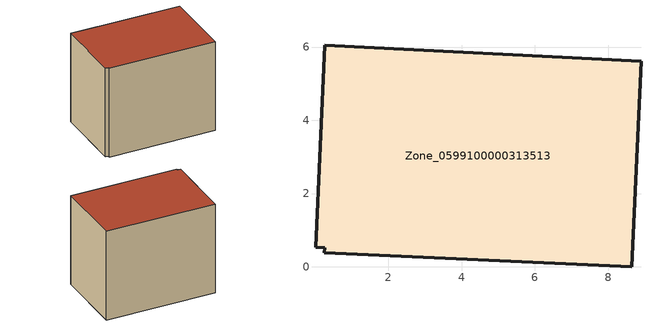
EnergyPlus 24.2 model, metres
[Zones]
Zone_0599100000313513
 floor ground (C_G): 0.25,0.39 0.26,0.52 0.01,0.53 0.26,6.05 8.9,5.61 8.65,0 z1.22
 wall outside (C_F): 8.65,0 8.9,5.61 0.26,6.05 0.01,0.53 0.26,0.52 0.25,0.39 8.65,0 z1.22:8.53
 roof outside (C_R): 0.26,0.52 0.25,0.39 8.65,0 8.9,5.61 0.26,6.05 0.01,0.53 z8.53
[BUILDING]
Pand.0599100000313513: North Axis=0; Terrain=City; Loads Convergence Tolerance Value=0.04; Temperature Convergence Tolerance Value=0.4; Solar Distribution=FullExterior; Maximum Number of Warmup Days=25; Minimum Number of Warmup Days=1
[Site:Location]
Rotterdam.The.Hague.AP_ZH_NLD Design_Conditions: Latitude=51.96; Longitude=4.45; Time Zone=1; Elevation=-4.5
[SITE:GROUNDTEMPERATURE:BUILDINGSURFACE]
18, 18, 18, 18, 18, 18, 18, 18, 18, 18, 18, 18
[MATERIAL] Thermal Absorptance=0.9; Solar Absorptance=0.7; Visible Absorptance=0.7
Name | Roughness | Thickness | Conductivity | Density | Specific Heat
G.TC.1992-2005 | MediumSmooth | 0.15 | 0.06 | 540 | 1210
F.TC.1992-2005 | Rough | 0.3 | 0.12 | 1920 | 840
R.TC.1992-2005 | MediumRough | 0.2 | 0.08 | 1500 | 1000
[CONSTRUCTION]
C_G: G.TC.1992-2005
C_F: F.TC.1992-2005
C_R: R.TC.1992-2005
[ZONE]
Zone_0599100000313513: Type=1; Multiplier=1; Ceiling Height=Autocalculate; Volume=Autocalculate; Floor Area=autocalculate; Part of Total Floor Area=Yes
[ZONEINFILTRATION:DESIGNFLOWRATE]
Infil_Zone_0599100000313513: Zone or ZoneList or Space or SpaceList=Zone_0599100000313513; Schedule=AlwaysOn; Design Flow Rate Calculation Method=Flow/Area; Flow Rate per Floor Area=0.0015; Constant Term Coefficient=1; Temperature Term Coefficient=0; Velocity Term Coefficient=0; Velocity Squared Term Coefficient=0
[HVACTEMPLATE:ZONE:IDEALLOADSAIRSYSTEM]
Zone_0599100000313513: Maximum Heating Supply Air Temperature=50; Minimum Cooling Supply Air Temperature=13; Maximum Heating Supply Air Humidity Ratio=0.0156; Minimum Cooling Supply Air Humidity Ratio=0.0077; Heating Limit=NoLimit; Cooling Limit=NoLimit; Dehumidification Control Type=ConstantSensibleHeatRatio; Cooling Sensible Heat Ratio=0.7; Dehumidification Setpoint=60; Humidification Control Type=None; Humidification Setpoint=30; Outdoor Air Method=None; Outdoor Air Flow Rate per Person=0.00944; Outdoor Air Flow Rate per Zone Floor Area=0; Outdoor Air Flow Rate per Zone=0; Demand Controlled Ventilation Type=None; Outdoor Air Economizer Type=NoEconomizer; Heat Recovery Type=None; Sensible Heat Recovery Effectiveness=0.7; Latent Heat Recovery Effectiveness=0.65
[ZONECONTROL:THERMOSTAT]
ThermostatControl_Zone_0599100000313513: Zone or ZoneList=Zone_0599100000313513; Control Type Schedule=DualSetpointControlType; Control 1=Thermostat_Zone_0599100000313513; Temperature Difference Between Cutout And Setpoint=0
[THERMOSTATSETPOINT:DUALSETPOINT]
Thermostat_Zone_0599100000313513: Heating Setpoint Temperature Schedule=HeatingSetpoint_Zone_0599100000313513; Cooling Setpoint Temperature Schedule=CoolingSetpoint_Zone_0599100000313513
[SCHEDULE:COMPACT]
HeatingSetpoint_Zone_0599100000313513: Through: 12/31, For: AllDays, Until: 24:00, 21
CoolingSetpoint_Zone_0599100000313513: Through: 12/31, For: AllDays, Until: 24:00, 24
DualSetpointControlType: Through: 12/31, For: AllDays, Until: 24:00, 4
AlwaysOn: Through: 12/31, For: AllDays, Until: 24:00, 1
